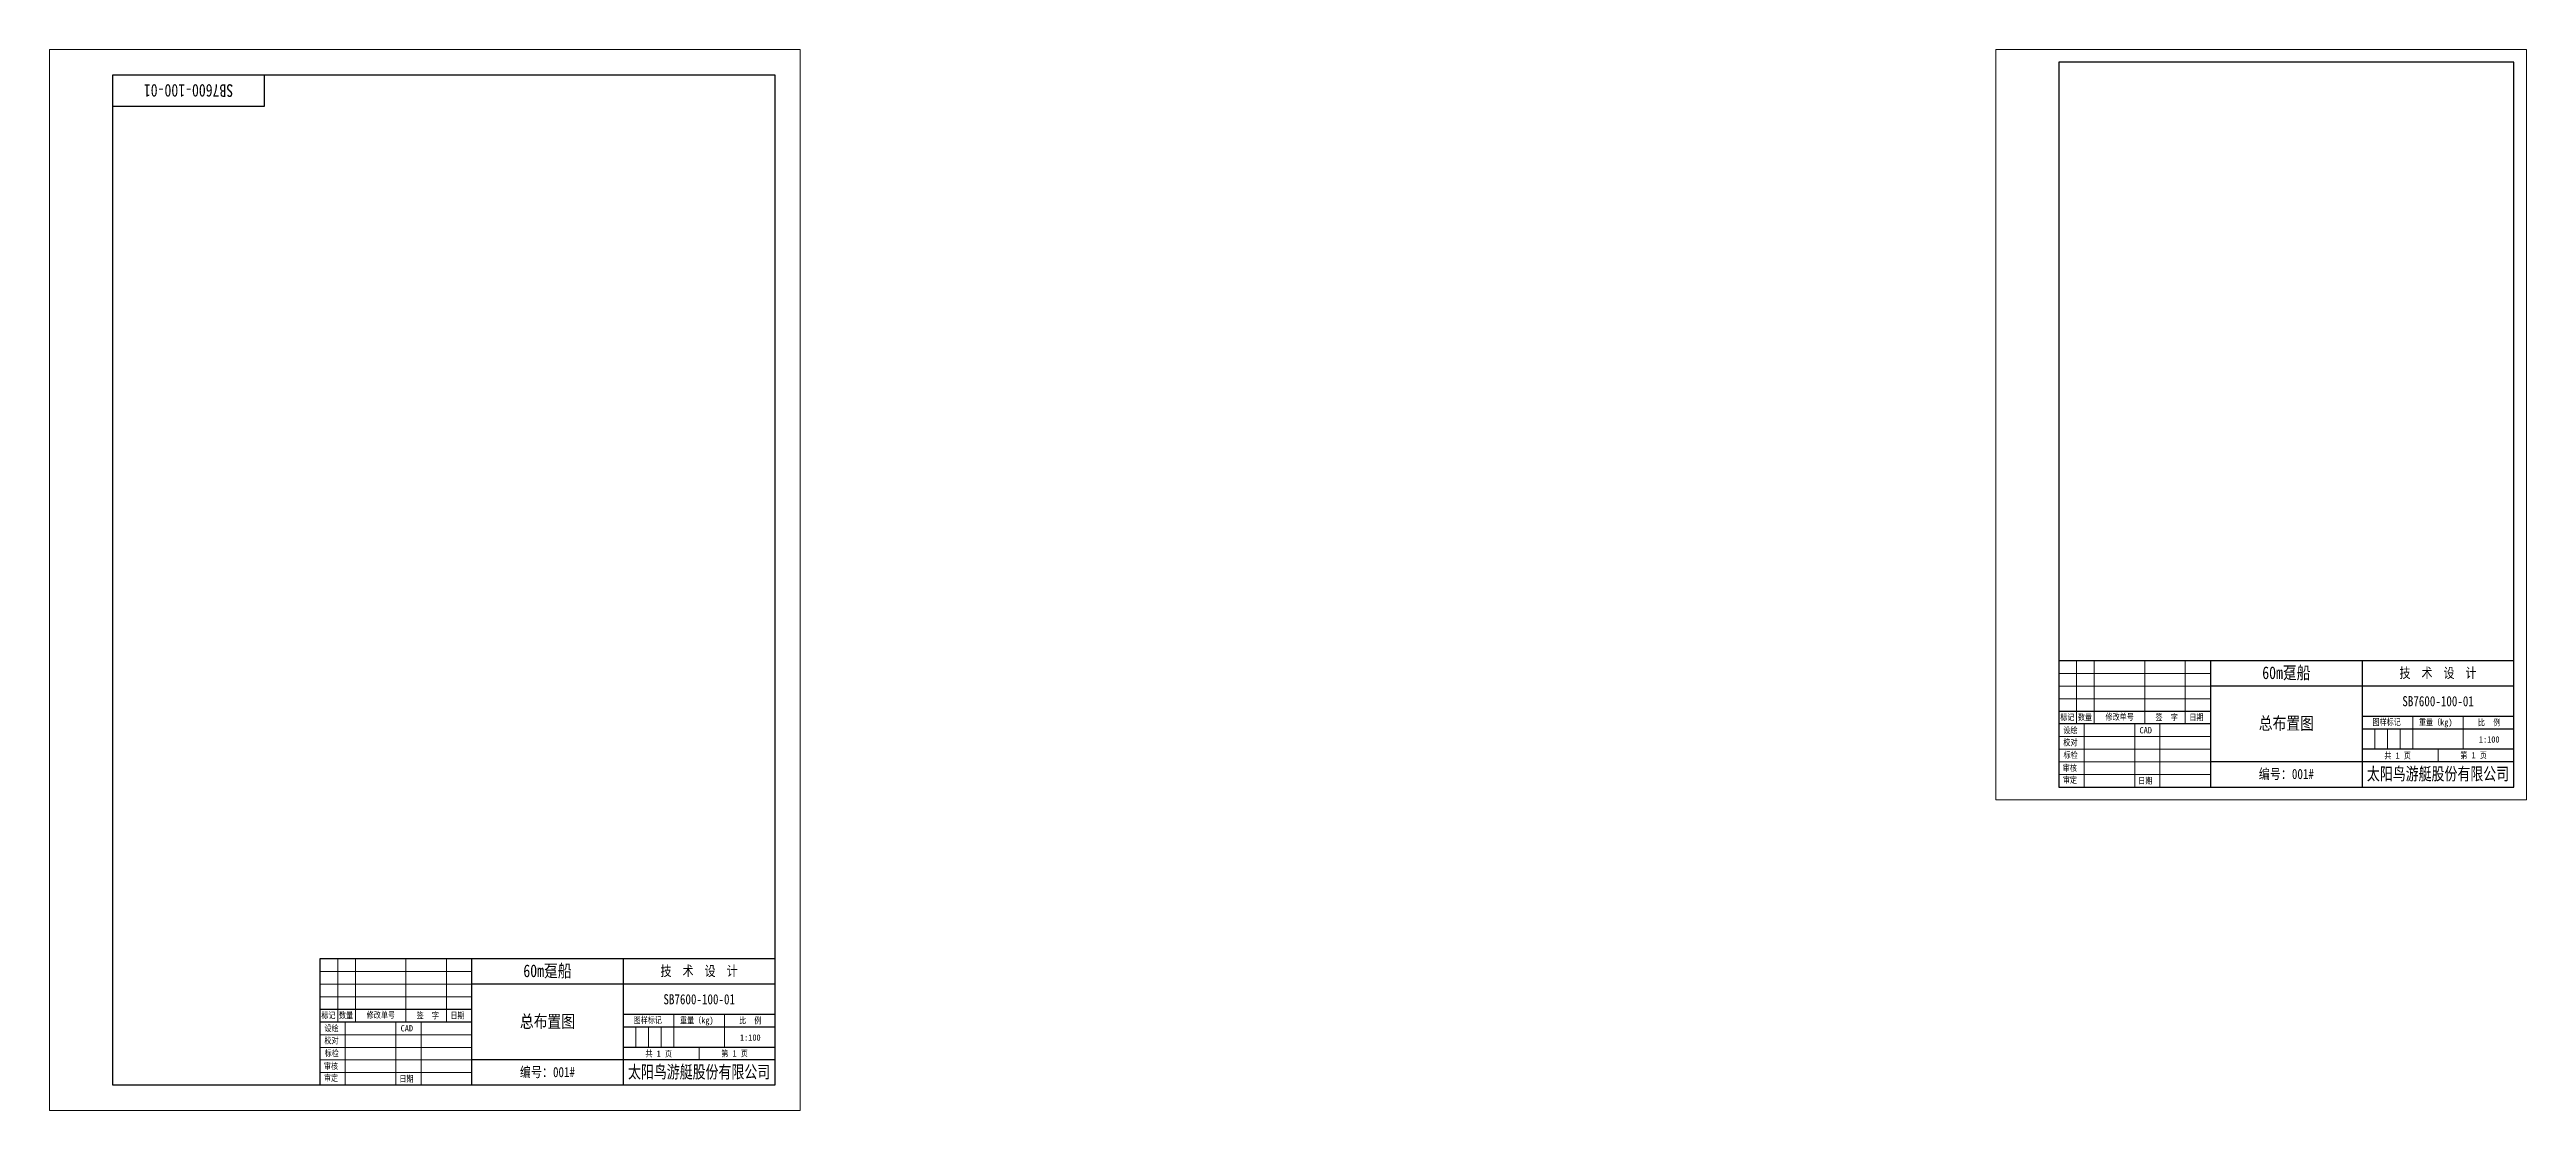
# Model space of a CAD drawing. Header units: millimetres. Extents: x -4702 to 3318, y -104 to 3616.
# Drawn here: x -814 to 166, y 2004 to 2424 of the extents above; entities that cross this region are included whole.
import ezdxf
from ezdxf.enums import TextEntityAlignment as Align

# ---------------------------------------------------------------- set-up
doc = ezdxf.new("R2010")
doc.units = ezdxf.units.MM
doc.layers.add('TEXT', color=1, linetype='Continuous', lineweight=9)
doc.layers.add('图框', color=7, linetype='Continuous', lineweight=9)
doc.styles.add('图框', font='STFANGSO.TTF', dxfattribs={"width": 0.8})

msp = doc.modelspace()

# ---------------------------------------------------------------- linework, layer by layer
at = {"layer": '图框', "color": 150, "lineweight": 30}
for p, q in [((-729.066, 2401.097), (-729.066, 2413.541)), ((-789.066, 2401.097), (-729.066, 2401.097)), ((-527.066, 2063.541), (-707.066, 2063.541)), ((-707.066, 2063.541), (-707.066, 2013.541)), ((-647.066, 2063.541), (-647.066, 2013.541)), ((-587.066, 2063.541), (-587.066, 2013.541)), ((-527.066, 2053.541), (-647.066, 2053.541)), ((-647.066, 2043.541), (-707.066, 2043.541)), ((-647.066, 2038.541), (-707.066, 2038.541)), ((-527.066, 2041.541), (-587.066, 2041.541)), ((-527.066, 2036.541), (-587.066, 2036.541)), ((-527.066, 2023.541), (-647.066, 2023.541)), ((-527.066, 2028.541), (-587.066, 2028.541))]:
    msp.add_line(p, q, dxfattribs=at)
at = {"layer": '图框', "lineweight": 30}
for p, q in [((-19.066, 2181.541), (-19.066, 2131.541)), ((160.934, 2181.541), (-19.066, 2181.541)), ((40.934, 2181.541), (40.934, 2131.541)), ((100.934, 2181.541), (100.934, 2131.541)), ((160.934, 2171.541), (40.934, 2171.541)), ((40.934, 2161.541), (-19.066, 2161.541)), ((40.934, 2156.541), (-19.066, 2156.541)), ((160.934, 2159.541), (100.934, 2159.541)), ((160.934, 2154.541), (100.934, 2154.541)), ((160.934, 2146.541), (100.934, 2146.541)), ((160.934, 2141.541), (40.934, 2141.541))]:
    msp.add_line(p, q, dxfattribs=at)
at = {"layer": '图框', "color": 7, "lineweight": 15}
for p, q in [((40.934, 2176.541), (-19.066, 2176.541)), ((-12.066, 2181.541), (-12.066, 2156.541)), ((-5.066, 2181.541), (-5.066, 2156.541)), ((14.934, 2181.541), (14.934, 2156.541)), ((30.934, 2181.541), (30.934, 2156.541)), ((40.934, 2171.541), (-19.066, 2171.541)), ((40.934, 2166.541), (-19.066, 2166.541)), ((-9.066, 2156.541), (-9.066, 2131.541)), ((10.934, 2156.541), (10.934, 2131.541)), ((20.934, 2156.541), (20.934, 2131.541)), ((120.934, 2159.541), (120.934, 2146.541)), ((140.934, 2159.541), (140.934, 2146.541)), ((40.934, 2151.541), (-19.066, 2151.541)), ((40.934, 2146.541), (-19.066, 2146.541)), ((105.934, 2154.541), (105.934, 2146.541)), ((110.934, 2154.541), (110.934, 2146.541)), ((115.934, 2154.541), (115.934, 2146.541)), ((130.934, 2141.541), (130.934, 2146.541)), ((40.934, 2141.541), (-19.066, 2141.541)), ((40.934, 2136.541), (-19.066, 2136.541))]:
    msp.add_line(p, q, dxfattribs=at)
at = {"layer": '图框', "lineweight": 13}
for p, q in [((-647.066, 2058.541), (-707.066, 2058.541)), ((-700.066, 2063.541), (-700.066, 2038.541)), ((-693.066, 2063.541), (-693.066, 2038.541)), ((-673.066, 2063.541), (-673.066, 2038.541)), ((-657.066, 2063.541), (-657.066, 2038.541)), ((-647.066, 2053.541), (-707.066, 2053.541)), ((-647.066, 2048.541), (-707.066, 2048.541)), ((-697.066, 2013.541), (-697.066, 2038.541)), ((-677.066, 2013.541), (-677.066, 2038.541)), ((-667.066, 2013.541), (-667.066, 2038.541)), ((-567.066, 2028.541), (-567.066, 2041.541)), ((-547.066, 2028.541), (-547.066, 2041.541)), ((-647.066, 2033.541), (-707.066, 2033.541)), ((-582.066, 2028.541), (-582.066, 2036.541)), ((-577.066, 2028.541), (-577.066, 2036.541)), ((-572.066, 2028.541), (-572.066, 2036.541)), ((-647.066, 2028.541), (-707.066, 2028.541)), ((-647.066, 2023.541), (-707.066, 2023.541)), ((-557.066, 2023.541), (-557.066, 2028.541)), ((-647.066, 2018.541), (-707.066, 2018.541))]:
    msp.add_line(p, q, dxfattribs=at)
msp.add_lwpolyline([(-814.066, 2423.541), (-517.066, 2423.541), (-517.066, 2003.541), (-814.066, 2003.541)], close=True, dxfattribs=at)
at = {"layer": '图框', "color": 6, "ltscale": 5}
msp.add_lwpolyline([(165.934, 2423.541), (-44.066, 2423.541), (-44.066, 2126.541), (165.934, 2126.541)], close=True, dxfattribs=at)
at = {"layer": '图框', "color": 150, "lineweight": 30}
msp.add_lwpolyline([(-789.066, 2413.541), (-527.066, 2413.541), (-527.066, 2013.541), (-789.066, 2013.541)], close=True, dxfattribs=at)
at = {"layer": '图框', "lineweight": 30}
msp.add_lwpolyline([(160.934, 2418.541), (-19.066, 2418.541), (-19.066, 2131.541), (160.934, 2131.541)], close=True, dxfattribs=at)

# ---------------------------------------------------------------- texts
at = {"layer": 'TEXT', "color": 7, "lineweight": 15, "style": '图框', "width": 0.8}
for s, p in [('标记', (-18.541, 2157.982)), ('数量', (-11.541, 2157.982)), (' 修改单号', (-2.233, 2158.118)), ('签  字', (19.16, 2157.941)), ('日期', (32.537, 2157.941)), ('校对', (-17.31, 2147.99)), ('设绘', (-17.273, 2152.853)), ('CAD', (12.851, 2152.835)), ('审核', (-17.527, 2137.874)), ('标检', (-17.23, 2143.001)), ('审定', (-17.504, 2133.16)), ('日期', (12.335, 2132.848)), ('标记', (-706.541, 2039.982)), ('数量', (-699.541, 2039.982)), (' 修改单号', (-690.233, 2040.118)), ('签  字', (-668.84, 2039.941)), ('日期', (-655.463, 2039.941)), ('校对', (-705.31, 2029.99)), ('设绘', (-705.273, 2034.853)), ('CAD', (-675.149, 2034.835)), ('审核', (-705.527, 2019.874)), ('标检', (-705.23, 2025.001)), ('审定', (-705.504, 2015.16)), ('日期', (-675.665, 2014.848))]:
    msp.add_text(s, height=2.5, dxfattribs=at).set_placement(p)
for s, p in [('图样标记', (110.63, 2156.073)), ('重量（kg)', (130.028, 2156.002)), ('比  例', (151.16, 2155.921)), ('1:100', (151.203, 2149.168)), ('共 1 页', (114.957, 2142.796)), ('第 1 页', (144.988, 2142.886)), ('图样标记', (-577.37, 2038.073)), ('重量（kg)', (-557.972, 2038.002)), ('比  例', (-536.84, 2037.921)), ('1:100', (-536.797, 2031.168)), ('共 1 页', (-573.043, 2024.796)), ('第 1 页', (-543.012, 2024.886))]:
    msp.add_text(s, height=2.5, dxfattribs=at).set_placement(p, align=Align.CENTER)
at = {"layer": 'TEXT', "color": 7, "lineweight": 15, "insert": (-759.066, 2407.319), "char_height": 5, "width": 60, "attachment_point": 5, "rotation": 180, "style": '图框'}
msp.add_mtext('SB7600-100-01', dxfattribs=at)
at = {"layer": 'TEXT', "color": 7, "lineweight": 15, "char_height": 5, "width": 60, "attachment_point": 5, "line_spacing_factor": 0.72, "style": '图框'}
for insert in [(70.934, 2176.541), (-617.066, 2058.541)]:
    msp.add_mtext('60m趸船', dxfattribs=dict(at, insert=insert))
at = {"layer": 'TEXT', "color": 7, "lineweight": 15, "attachment_point": 5, "style": '图框'}
for s, insert, char_height, width in [('技  术  设  计', (130.934, 2176.541), 4, 60), ('SB7600-100-01', (130.972, 2165.541), 4, 59.92321), ('总布置图', (70.934, 2156.541), 5, 60), ('编号：001#', (70.934, 2136.541), 4, 60), ('{\\fSTXinwei|b0|i0|c134|p2;\\W0.75;太阳鸟游艇股份有限公司}', (130.934, 2136.541), 5, 60), ('技  术  设  计', (-557.066, 2058.541), 4, 60), ('SB7600-100-01', (-557.028, 2047.541), 4, 59.92321), ('总布置图', (-617.066, 2038.541), 5, 60), ('编号：001#', (-617.066, 2018.541), 4, 60), ('{\\fSTXinwei|b0|i0|c134|p2;\\W0.75;太阳鸟游艇股份有限公司}', (-557.066, 2018.541), 5, 60)]:
    msp.add_mtext(s, dxfattribs=dict(at, insert=insert, char_height=char_height, width=width))

doc.saveas('drawing.dxf')
